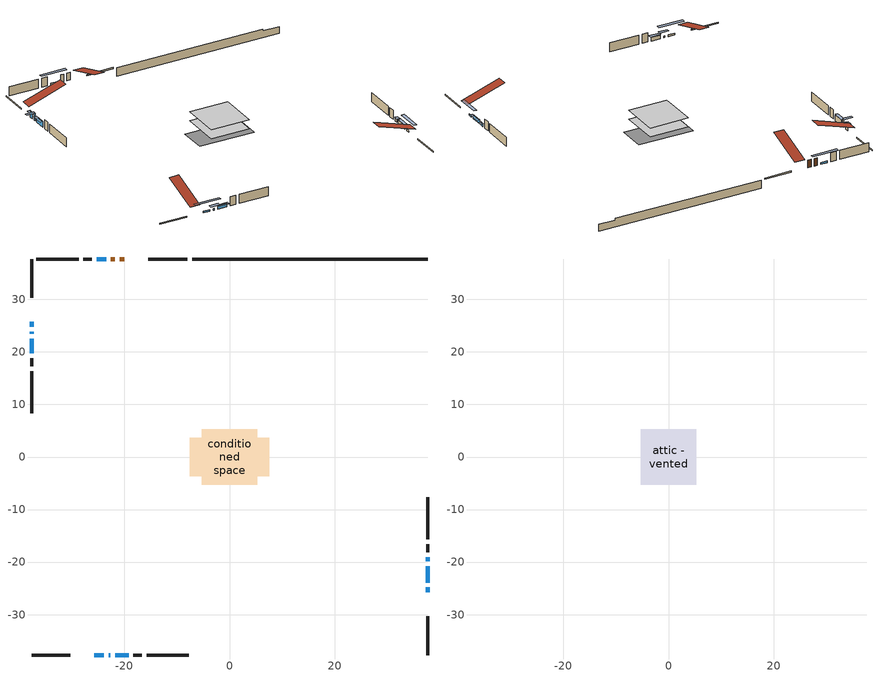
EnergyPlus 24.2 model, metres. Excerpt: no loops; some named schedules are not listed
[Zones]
conditioned space
 floor adiabatic (AdiabaticFloorConstruction): -5.26,-5.26 -5.26,5.26 5.26,5.26 5.26,-5.26 z0.77
 floor foundation (Slab1 construction): -7.53,-3.67 -7.53,3.67 7.53,3.67 7.53,-3.67 z-1.52
 wall outside (RimJoist1 construction): -8.05,37.69 -15.44,37.69 / -37.69,-37.69 -30.29,-37.69 / -37.69,37.69 -37.69,30.29 / 37.69,-37.69 37.69,-30.29 z0.77:1.07
 wall outside (AdiabaticWallConstruction 1): -20,37.69 -20.88,37.69 / -21.81,37.69 -22.55,37.69 z0.77:2.8
 wall outside (AdiabaticWallConstruction): -37.69,25.74 -37.69,24.77 z0.77:2.35; 37.69,-25.74 37.69,-24.82 / -23.48,37.69 -25.31,37.69 / -25.74,-37.69 -23.9,-37.69 z0.77:1.23; -37.69,23.84 -37.69,23.46 z0.77:2.83; -37.69,22.53 -37.69,19.73 z0.77:2.24; -22.98,-37.69 -22.67,-37.69 z0.77:1.21; 37.69,-23.89 37.69,-20.79 / -21.74,-37.69 -19.2,-37.69 z0.77:1.74; 37.69,-19.87 37.69,-19.1 z0.77:1.53
 wall outside (Wall1 construction): -26.24,37.69 -27.8,37.69 / -18.27,-37.69 -16.71,-37.69 / -37.69,18.81 -37.69,17.24 / 37.69,-18.18 37.69,-16.61 z0.77:3.21
 wall outside (Wall2 construction): -28.73,37.69 -36.76,37.69 / -15.78,-37.69 -7.76,-37.69 / -37.69,16.31 -37.69,8.29 / 37.69,-15.68 37.69,-7.66 z0.77:3.21
 wall foundation (FoundationWall1 construction): -7.12,37.69,-1.52 -7.12,37.69,0.77 33.2,37.69,0.77 33.2,37.69,0.3 37.69,37.69,0.3 37.69,37.69,-1.52
 window (WindowConstruction): -37.69,25.73 -37.69,24.77 z0.77:2.35
 window (WindowConstruction 7): 37.69,-25.73 37.69,-24.82 z0.77:1.23
 window (WindowConstruction 8): -23.48,37.69 -25.31,37.69 z0.77:1.23
 window (WindowConstruction 9): -25.73,-37.69 -23.91,-37.69 z0.77:1.23
 window (WindowConstruction 1): -37.69,23.84 -37.69,23.46 z0.77:2.83
 window (WindowConstruction 2): -37.69,22.53 -37.69,19.73 z0.77:2.24
 window (WindowConstruction 6): -22.98,-37.69 -22.67,-37.69 z0.77:1.2
 window (WindowConstruction 3): 37.69,-23.89 37.69,-20.8 z0.77:1.74
 window (WindowConstruction 4): 37.69,-19.87 37.69,-19.1 z0.77:1.53
 window (WindowConstruction 5): -21.74,-37.69 -19.2,-37.69 z0.77:1.74
 door (Door): -20,37.69 -20.88,37.69 z0.77:2.8
 door (Door 1): -21.81,37.69 -22.55,37.69 z0.77:2.8
 ceiling adiabatic (AdiabaticFloorConstruction): 5.26,-5.26 5.26,5.26 -5.26,5.26 -5.26,-5.26 z0.77
attic - vented
 floor to conditioned space (Floor1 construction Reversed): -5.26,-5.26 -5.26,5.26 5.26,5.26 5.26,-5.26 z3.21
 roof outside (Roof1 construction): -19.07,37.69,3.21 -19.07,27.44,6.62 -16.37,27.44,6.62 -16.37,37.69,3.21; -26.66,-37.69,3.21 -26.66,-27.44,6.62 -29.36,-27.44,6.62 -29.36,-37.69,3.21; -37.69,26.66,3.21 -27.44,26.66,6.62 -27.44,29.36,6.62 -37.69,29.36,3.21; 37.69,-26.66,3.21 27.44,-26.66,6.62 27.44,-29.36,6.62 37.69,-29.36,3.21
shading: -37.69,24.62 -37.69,25.88 -38.44,25.88 -38.44,24.62 z2.5; 37.69,-22.23 37.69,-28.33 38.44,-28.33 38.44,-22.23 z3.82; -27.9,37.69 -20.89,37.69 -20.89,38.44 -27.9,38.44 z3.82; -21.32,-37.69 -28.33,-37.69 -28.33,-38.44 -21.32,-38.44 z3.82; -37.69,23.31 -37.69,23.99 -40.13,23.99 -40.13,23.31 z2.98; -37.69,19.58 -37.69,22.68 -38.44,22.68 -38.44,19.58 z2.39; -21.6,-37.69 -24.05,-37.69 -24.05,-38.44 -21.6,-38.44 z2.27; 37.69,-20.65 37.69,-24.04 38.44,-24.04 38.44,-20.65 z1.89; 37.69,-18.95 37.69,-20.02 38.44,-20.02 38.44,-18.95 z1.68; -19.05,-37.69 -21.89,-37.69 -21.89,-38.44 -19.05,-38.44 z1.89
[Building]
Building 1: Terrain=Suburbs
[Site:Location]
Edmonton Intl AP_AB: Latitude {deg}=53.31; Longitude {deg}=-113.58; Time Zone {hr}=-7; Elevation {m}=723; Keep Site Location Information=Yes
[Site:GroundTemperature:Shallow]
-1.56185, -3.61833, -3.78302, -2.80711, 1.11059, 5.01004, 8.39065, 10.5322, 10.7141, 8.97234, 5.67794, 1.89811
[Site:WaterMainsTemperature]
Calculation Method=Schedule; Temperature Schedule=mains temperature schedule
[Material] Roughness=Rough; Thermal Absorptance=0.9
Name | Thickness {m} | Conductivity {W/m-K} | Density {kg/m3} | Specific Heat {J/kg-K} | Solar Absorptance | Visible Absorptance
asphalt or fiberglass shingles | 0.00635 | 0.162714 | 1121.4 | 1465.45 | 0.4 | 0.4
ceiling loosefill ins | 0.254 | 0.0480833 | 16.02 | 1046.75 | 0.7 | 0.7
ceiling stud and cavity | 0.1397 | 0.179902 | 65.682 | 1177.47 | 0.7 | 0.7
concrete 4.0 in. | 0.1016 | 1.803125 | 2242.8 | 837.4 | 0.7 | 0.7
concrete 8.0 in. | 0.2032 | 1.803125 | 2242.8 | 837.4 | 0.7 | 0.7
door material | 0.04445 | 0.20624 | 512.64 | 1214.23 | 0.7 | 0.7
door material 1 | 0.04445 | 0.188738 | 512.64 | 1214.23 | 0.7 | 0.7
exterior vertical ins | 0.0155338 | 0.029427 | 32.04 | 1214.23 | 0.7 | 0.7
floor covering | 0.0127 | 0.0433444 | 54.468 | 1339.84 | 0.6 | 0.6
floor rigid ins; wall rigid ins | 0.512978 | 0.029427 | 32.04 | 1214.23 | 0.7 | 0.7
floor stud and cavity | 0.1397 | 1.75129 | 37.0049 | 1207.88 | 0.7 | 0.7
furniture material conditioned space 1 | 0.1524 | 0.115458 | 640.8 | 1214.23 | 0.6 | 0.6
gypsum board | 0.0127 | 0.160291 | 801 | 837.4 | 0.6 | 0.6
gypsum board 1 | 0.0127 | 0.160291 | 801 | 837.4 | 0.7 | 0.7
osb sheathing 0.5 in. | 0.0127 | 0.115458 | 512.64 | 1214.23 | 0.7 | 0.7
osb sheathing 0.75 in. | 0.01905 | 0.115458 | 512.64 | 1214.23 | 0.7 | 0.7
osb sheathing 2.0 in. | 0.0508 | 0.115458 | 512.64 | 1214.23 | 0.7 | 0.7
rim joist rigid ins | 0.051816 | 0.029427 | 32.04 | 1214.23 | 0.7 | 0.7
rim joist stud and cavity | 0.0508 | 0.275866 | 125.044 | 1163.47 | 0.6 | 0.6
wall stud and cavity | 0.1397 | 0.0835141 | 139.0536 | 1170.24 | 0.7 | 0.7
wall stud and cavity 1 | 0.1397 | 0.0997969 | 139.0536 | 1170.24 | 0.7 | 0.7
wall stud and cavity 2 | 0.0889 | 0.380278 | 52.3479 | 1209.89 | 0.7 | 0.7
wall stud and cavity 3 | 0.0889 | 0.391764 | 83.0341 | 1211.67 | 0.7 | 0.7
wood siding | 0.0254 | 0.102417 | 544.68 | 1172.36 | 0.4 | 0.4
wood siding 1; wood siding 2; wood siding 3 | 0.0254 | 0.102417 | 544.68 | 1172.36 | 0.7 | 0.7
[WindowMaterial:SimpleGlazingSystem]
Name | U-Factor {W/m2-K} | Solar Heat Gain Coefficient
WindowMaterial | 3.869557 | 0.56
WindowMaterial 1 | 3.01899 | 0.58
WindowMaterial 2 | 2.88329 | 0.7
WindowMaterial 3 | 4.08646 | 0.55
WindowMaterial 4 | 4.60145 | 0.52
WindowMaterial 5 | 4.1438 | 0.54
WindowMaterial 6 | 3.06726 | 0.47
WindowMaterial 7 | 5.33278 | 0.48
[Construction]
AdiabaticFloorConstruction: floor stud and cavity, floor rigid ins, osb sheathing 0.75 in., floor covering
AdiabaticWallConstruction: wood siding 2, wall rigid ins, wall stud and cavity 2, gypsum board
AdiabaticWallConstruction 1: wood siding 3, wall rigid ins, wall stud and cavity 2, gypsum board
Door: door material
Door 1: door material 1
Floor1 construction Reversed: gypsum board, ceiling stud and cavity, ceiling loosefill ins
FoundationWall1 construction: concrete 8.0 in., gypsum board 1
furniture construction conditioned space 1: furniture material conditioned space 1
PartitionWallConstruction: gypsum board, wall stud and cavity 3, gypsum board
RimJoist1 construction: wood siding 1, rim joist rigid ins, osb sheathing 2.0 in., rim joist stud and cavity
Roof1 construction: asphalt or fiberglass shingles
Slab1 construction: concrete 4.0 in.
Wall1 construction: wood siding, osb sheathing 0.5 in., wall stud and cavity, gypsum board
Wall2 construction: wood siding, osb sheathing 0.5 in., wall stud and cavity 1, gypsum board
WindowConstruction: WindowMaterial
WindowConstruction 1: WindowMaterial 1
WindowConstruction 2: WindowMaterial 2
WindowConstruction 3: WindowMaterial 3
WindowConstruction 4: WindowMaterial 4
WindowConstruction 5: WindowMaterial 5
WindowConstruction 6: WindowMaterial 6
WindowConstruction 7; WindowConstruction 8; WindowConstruction 9: WindowMaterial 7
[Zone] Multiplier=1; Part of Total Floor Area=Yes
Name | Volume {m3}
attic - vented | 61.2614
conditioned space | 544.8
[Space]
Name | Zone | Volume {m3}
attic - vented 1 | attic - vented | 61.2614
conditioned space 1 | conditioned space | 544.8
[ZoneInfiltration:EffectiveLeakageArea]
infil attic - vented 1: Zone or Space=attic - vented 1; Schedule=Always On Discrete; Effective Air Leakage Area {cm2}=3845.22; Stack Coefficient=0.000237379; Wind Coefficient=1.04098e-05
[ZoneMixing]
whole house fan mix: Zone or Space=attic - vented; Schedule=Always On Continuous; Design Flow Rate Calculation Method=Flow/Zone; Design Flow Rate {m3/s}=0; Source Zone or Space=conditioned space
[SurfaceProperty:ExposedFoundationPerimeter]
Slab1: Exposed Perimeter Calculation Method=TotalExposedPerimeter; Total Exposed Perimeter {m}=44.807
[InternalMass] Zone or ZoneList=conditioned space; Space or SpaceList=conditioned space 1
Name | Construction | Surface Area {m2}
furniture mass conditioned space 1 | furniture construction conditioned space 1 | 88.4801
partition wall mass | PartitionWallConstruction | 221.2
[Lights]
interior lighting: Zone or ZoneList or Space or SpaceList=conditioned space 1; Schedule=interior lighting schedule; Design Level Calculation Method=LightingLevel; Lighting Level {W}=343.2; Return Air Fraction=0; Fraction Radiant=0.6; Fraction Visible=0.2; Fraction Replaceable=1
[People]
occupants: Zone or ZoneList or Space or SpaceList=conditioned space 1; Number of People Schedule=occupants schedule; Number of People Calculation Method=People; Number of People=3; Fraction Radiant=0.314171; Sensible Heat Fraction=0.56303; Activity Level Schedule=occupants activity schedule; Carbon Dioxide Generation Rate {m3/s-W}=0; Enable ASHRAE 55 Comfort Warnings=No; Mean Radiant Temperature Calculation Type=EnclosureAveraged
[ElectricEquipment] Zone or ZoneList or Space or SpaceList=conditioned space 1; Design Level Calculation Method=EquipmentLevel
Name | Schedule | Design Level {W} | Fraction Latent | Fraction Radiant | Fraction Lost
clothes dryer | clothes dryer schedule | 140.772 | 0.015 | 0.081 | 0.85
clothes washer | clothes washer schedule | 32.1985 | 0.03 | 0.162 | 0.7
cooking range | cooking range schedule | 215.147 | 0.08 | 0.432 | 0.2
dishwasher | dishwasher schedule | 66.8632 | 0.3 | 0.18 | 0.4
fridge | fridge schedule | 72.9452 | 0 | 0.6 | 0
mech vent bath fan 0 | mech vent bath fan 0 schedule | 50.2 | 0 | 0 | 1
mech vent bath fan 1 | mech vent bath fan 1 schedule | 50.2 | 0 | 0 | 1
mech vent bath fan 2 | mech vent bath fan 2 schedule | 50.2 | 0 | 0 | 1
mech vent house fan | mech vent house fan schedule | 0 | 0 | 0 | 1
mech vent house fan cfis | mech vent house fan cfis schedule | 0 | 0 | 0 | 0
mech vent range fan 0 | mech vent range fan 0 schedule | 57 | 0 | 0 | 1
misc plug loads | misc plug loads schedule | 494.7 | 0.045 | 0.513 | 0.1
whole house fan | Always On Discrete | 0 | 0 | 0 | 1
[OtherEquipment] Zone or ZoneList or Space or SpaceList=conditioned space 1; Design Level Calculation Method=EquipmentLevel
Name | Fuel Type | Schedule | Design Level {W} | Fraction Latent | Fraction Radiant | Fraction Lost
clothes dryer 1 | Electricity | clothes dryer schedule | 0 | 0.015 | 0.081 | 0.85
cooking range 1 | Electricity | cooking range schedule | 0 | 0.08 | 0.432 | 0.2
general water use latent | None | general water use schedule | 62.594 | 1 | 0 | 0
general water use sensible | None | general water use schedule | -61.6891 | 0 | 0.6 | 0
mech vent house fan latent load | None | Always On Discrete | 0 | 1 | 0 | 0
mech vent house fan sensible load | None | Always On Discrete | 0 | 0 | 0 | 0
water heater energy adjustment1 | NaturalGas | Always On Discrete | 0.01 | 0 | 0 | 1
[ZoneInfiltration:DesignFlowRate] Zone or ZoneList or Space or SpaceList=conditioned space 1; Schedule=Always On Discrete; Design Flow Rate Calculation Method=Flow/Zone; Design Flow Rate {m3/s}=0
infil flow; natural vent flow; whole house fan flow
[AvailabilityManager:Scheduled]
central ac and furnace airloop Availability Manager: Schedule=Always On Discrete
[Foundation:Kiva]
Foundation Kiva 1: Initial Indoor Air Temperature {C}=18; Wall Height Above Grade {m}=0.769986; Wall Depth Below Slab {m}=0.2032; Custom Block Material Name 1=exterior vertical ins; Custom Block Depth 1 {m}=2.28999; Custom Block X Position 1 {m}=0.2159; Custom Block Z Position 1 {m}=0
[Foundation:Kiva:Settings]
Soil Conductivity {W/m-K}=0.849921; Soil Density {kg/m3}=1842.3; Soil Specific Heat {J/kg-K}=418.7; Ground Solar Absorptivity=0.9; Ground Thermal Absorptivity=0.9; Ground Surface Roughness {m}=0.03; Far-Field Width {m}=40; Deep-Ground Boundary Condition=ZeroFlux; Deep-Ground Depth {m}=40; Minimum Cell Dimension {m}=0.2; Maximum Cell Growth Coefficient=3; Simulation Timestep=Timestep
[Exterior:Lights]
exterior lighting: Schedule=exterior lighting schedule; Design Level {W}=75.6
[EnergyManagementSystem:GlobalVariable]
central_ac_and_furnace_airloop_Fan_RTF
infil_program_Qfan
infil_program_Qinf
natural_vent_program_Qnv
natural_vent_program_Qwhf
[EnergyManagementSystem:Sensor]
Name | Output:Variable or Output:Meter Index Key | Output:Variable or Output:Meter
airflow_gain | infil flow | Infiltration Sensible Heat Gain Energy
airflow_gain_1 | natural vent flow | Infiltration Sensible Heat Gain Energy
airflow_gain_2 | whole house fan flow | Infiltration Sensible Heat Gain Energy
airflow_loss | infil flow | Infiltration Sensible Heat Loss Energy
airflow_loss_1 | natural vent flow | Infiltration Sensible Heat Loss Energy
airflow_loss_2 | whole house fan flow | Infiltration Sensible Heat Loss Energy
clg_load_cond |  | Cooling:EnergyTransfer:Zone:CONDITIONED SPACE
clg_sp_s; clg_sp_s_1 | cooling setpoint | Schedule Value
clothes_dryer_exhaust_0_sch_s | clothes dryer exhaust 0 schedule | Schedule Value
cool_season | cooling season schedule | Schedule Value
htg_load_cond |  | Heating:EnergyTransfer:Zone:CONDITIONED SPACE
htg_sp_s; htg_sp_s_1 | heating setpoint | Schedule Value
ig_ee_conv | clothes dryer | Electric Equipment Convective Heating Energy
ig_ee_conv_2 | cooking range | Electric Equipment Convective Heating Energy
ig_ee_conv_4 | fridge | Electric Equipment Convective Heating Energy
ig_ee_conv_5 | misc plug loads | Electric Equipment Convective Heating Energy
ig_ee_conv_6 | whole house fan | Electric Equipment Convective Heating Energy
ig_ee_rad | clothes dryer | Electric Equipment Radiant Heating Energy
ig_ee_rad_2 | cooking range | Electric Equipment Radiant Heating Energy
ig_ee_rad_4 | fridge | Electric Equipment Radiant Heating Energy
ig_ee_rad_5 | misc plug loads | Electric Equipment Radiant Heating Energy
ig_ee_rad_6 | whole house fan | Electric Equipment Radiant Heating Energy
ig_lgt_conv | interior lighting | Lights Convective Heating Energy
ig_lgt_rad | interior lighting | Lights Radiant Heating Energy
ig_lgt_vis | interior lighting | Lights Visible Radiation Heating Energy
ig_oe_conv | clothes dryer 1 | Other Equipment Convective Heating Energy
ig_oe_conv_1 | cooking range 1 | Other Equipment Convective Heating Energy
ig_oe_conv_2 | general water use latent | Other Equipment Convective Heating Energy
ig_oe_conv_3 | general water use sensible | Other Equipment Convective Heating Energy
ig_oe_conv_4 | water heater energy adjustment1 | Other Equipment Convective Heating Energy
ig_oe_rad | clothes dryer 1 | Other Equipment Radiant Heating Energy
ig_oe_rad_1 | cooking range 1 | Other Equipment Radiant Heating Energy
ig_oe_rad_2 | general water use latent | Other Equipment Radiant Heating Energy
ig_oe_rad_3 | general water use sensible | Other Equipment Radiant Heating Energy
ig_oe_rad_4 | water heater energy adjustment1 | Other Equipment Radiant Heating Energy
ig_ppl_conv | occupants | People Convective Heating Energy
ig_ppl_rad | occupants | People Radiant Heating Energy
im_conv | furniture mass conditioned space 1 | Surface Inside Face Convection Heat Gain Energy
im_conv_1 | partition wall mass | Surface Inside Face Convection Heat Gain Energy
im_ig | furniture mass conditioned space 1 | Surface Inside Face Internal Gains Radiation Heat Gain Energy
im_ig_1 | partition wall mass | Surface Inside Face Internal Gains Radiation Heat Gain Energy
im_lgt | furniture mass conditioned space 1 | Surface Inside Face Lights Radiation Heat Gain Energy
im_lgt_1 | partition wall mass | Surface Inside Face Lights Radiation Heat Gain Energy
im_sol | furniture mass conditioned space 1 | Surface Inside Face Solar Radiation Heat Gain Energy
im_sol_1 | partition wall mass | Surface Inside Face Solar Radiation Heat Gain Energy
im_surf | furniture mass conditioned space 1 | Surface Inside Face Net Surface Thermal Radiation Heat Gain Energy
im_surf_1 | partition wall mass | Surface Inside Face Net Surface Thermal Radiation Heat Gain Energy
mech_vent_bath_fan_0_sch_s | mech vent bath fan 0 schedule | Schedule Value
mech_vent_bath_fan_1_sch_s | mech vent bath fan 1 schedule | Schedule Value
mech_vent_bath_fan_2_sch_s | mech vent bath fan 2 schedule | Schedule Value
mech_vent_range_fan_0_sch_s | mech vent range fan 0 schedule | Schedule Value
mv_conv | mech vent bath fan 0 | Electric Equipment Convective Heating Energy
mv_conv_1 | mech vent bath fan 1 | Electric Equipment Convective Heating Energy
mv_conv_2 | mech vent bath fan 2 | Electric Equipment Convective Heating Energy
mv_conv_3 | mech vent house fan | Electric Equipment Convective Heating Energy
mv_conv_4 | mech vent house fan cfis | Electric Equipment Convective Heating Energy
mv_conv_5 | mech vent range fan 0 | Electric Equipment Convective Heating Energy
mv_conv_6 | mech vent house fan latent load | Other Equipment Convective Heating Energy
mv_conv_7 | mech vent house fan sensible load | Other Equipment Convective Heating Energy
mv_rad | mech vent bath fan 0 | Electric Equipment Radiant Heating Energy
mv_rad_1 | mech vent bath fan 1 | Electric Equipment Radiant Heating Energy
mv_rad_2 | mech vent bath fan 2 | Electric Equipment Radiant Heating Energy
mv_rad_3 | mech vent house fan | Electric Equipment Radiant Heating Energy
mv_rad_4 | mech vent house fan cfis | Electric Equipment Radiant Heating Energy
mv_rad_5 | mech vent range fan 0 | Electric Equipment Radiant Heating Energy
mv_rad_6 | mech vent house fan latent load | Other Equipment Radiant Heating Energy
mv_rad_7 | mech vent house fan sensible load | Other Equipment Radiant Heating Energy
natural_vent_s | natural vent schedule | Schedule Value
out_pb_s |  | Site Outdoor Air Barometric Pressure
out_wt_s |  | Site Outdoor Air Humidity Ratio
site_vw_s |  | Site Wind Speed
ss_back_out | Window1 | Surface Window Shortwave from Zone Back Out Window Heat Transfer Rate
ss_back_out_1 | Window10 | Surface Window Shortwave from Zone Back Out Window Heat Transfer Rate
ss_back_out_2 | Window11 | Surface Window Shortwave from Zone Back Out Window Heat Transfer Rate
ss_back_out_3 | Window13 | Surface Window Shortwave from Zone Back Out Window Heat Transfer Rate
ss_back_out_4 | Window2 | Surface Window Shortwave from Zone Back Out Window Heat Transfer Rate
ss_back_out_5 | Window3 | Surface Window Shortwave from Zone Back Out Window Heat Transfer Rate
ss_back_out_6 | Window4 | Surface Window Shortwave from Zone Back Out Window Heat Transfer Rate
ss_back_out_7 | Window5 | Surface Window Shortwave from Zone Back Out Window Heat Transfer Rate
ss_back_out_8 | Window7 | Surface Window Shortwave from Zone Back Out Window Heat Transfer Rate
ss_back_out_9 | Window8 | Surface Window Shortwave from Zone Back Out Window Heat Transfer Rate
ss_conv | Door1 | Surface Inside Face Convection Heat Gain Energy
ss_conv_1 | Door2 | Surface Inside Face Convection Heat Gain Energy
ss_conv_10 | Window7 | Surface Inside Face Convection Heat Gain Energy
ss_conv_11 | Window8 | Surface Inside Face Convection Heat Gain Energy
ss_conv_2 | Window1 | Surface Inside Face Convection Heat Gain Energy
ss_conv_3 | Window10 | Surface Inside Face Convection Heat Gain Energy
ss_conv_4 | Window11 | Surface Inside Face Convection Heat Gain Energy
ss_conv_5 | Window13 | Surface Inside Face Convection Heat Gain Energy
ss_conv_6 | Window2 | Surface Inside Face Convection Heat Gain Energy
ss_conv_7 | Window3 | Surface Inside Face Convection Heat Gain Energy
ss_conv_8 | Window4 | Surface Inside Face Convection Heat Gain Energy
ss_conv_9 | Window5 | Surface Inside Face Convection Heat Gain Energy
ss_ig | Door1 | Surface Inside Face Internal Gains Radiation Heat Gain Energy
ss_ig_1 | Door2 | Surface Inside Face Internal Gains Radiation Heat Gain Energy
ss_ig_10 | Window7 | Surface Inside Face Internal Gains Radiation Heat Gain Energy
ss_ig_11 | Window8 | Surface Inside Face Internal Gains Radiation Heat Gain Energy
ss_ig_2 | Window1 | Surface Inside Face Internal Gains Radiation Heat Gain Energy
ss_ig_3 | Window10 | Surface Inside Face Internal Gains Radiation Heat Gain Energy
ss_ig_4 | Window11 | Surface Inside Face Internal Gains Radiation Heat Gain Energy
ss_ig_5 | Window13 | Surface Inside Face Internal Gains Radiation Heat Gain Energy
ss_ig_6 | Window2 | Surface Inside Face Internal Gains Radiation Heat Gain Energy
ss_ig_7 | Window3 | Surface Inside Face Internal Gains Radiation Heat Gain Energy
ss_ig_8 | Window4 | Surface Inside Face Internal Gains Radiation Heat Gain Energy
ss_ig_9 | Window5 | Surface Inside Face Internal Gains Radiation Heat Gain Energy
ss_lgt | Door1 | Surface Inside Face Lights Radiation Heat Gain Energy
ss_lgt_1 | Door2 | Surface Inside Face Lights Radiation Heat Gain Energy
ss_sol | Door1 | Surface Inside Face Solar Radiation Heat Gain Energy
ss_sol_1 | Door2 | Surface Inside Face Solar Radiation Heat Gain Energy
ss_surf | Door1 | Surface Inside Face Net Surface Thermal Radiation Heat Gain Energy
ss_surf_1 | Door2 | Surface Inside Face Net Surface Thermal Radiation Heat Gain Energy
ss_surf_10 | Window7 | Surface Inside Face Net Surface Thermal Radiation Heat Gain Energy
ss_surf_11 | Window8 | Surface Inside Face Net Surface Thermal Radiation Heat Gain Energy
ss_surf_2 | Window1 | Surface Inside Face Net Surface Thermal Radiation Heat Gain Energy
ss_surf_3 | Window10 | Surface Inside Face Net Surface Thermal Radiation Heat Gain Energy
ss_surf_4 | Window11 | Surface Inside Face Net Surface Thermal Radiation Heat Gain Energy
ss_surf_5 | Window13 | Surface Inside Face Net Surface Thermal Radiation Heat Gain Energy
ss_surf_6 | Window2 | Surface Inside Face Net Surface Thermal Radiation Heat Gain Energy
ss_surf_7 | Window3 | Surface Inside Face Net Surface Thermal Radiation Heat Gain Energy
ss_surf_8 | Window4 | Surface Inside Face Net Surface Thermal Radiation Heat Gain Energy
ss_surf_9 | Window5 | Surface Inside Face Net Surface Thermal Radiation Heat Gain Energy
ss_trans_in | Window1 | Surface Window Transmitted Solar Radiation Rate
ss_trans_in_1 | Window10 | Surface Window Transmitted Solar Radiation Rate
ss_trans_in_2 | Window11 | Surface Window Transmitted Solar Radiation Rate
ss_trans_in_3 | Window13 | Surface Window Transmitted Solar Radiation Rate
ss_trans_in_4 | Window2 | Surface Window Transmitted Solar Radiation Rate
ss_trans_in_5 | Window3 | Surface Window Transmitted Solar Radiation Rate
ss_trans_in_6 | Window4 | Surface Window Transmitted Solar Radiation Rate
ss_trans_in_7 | Window5 | Surface Window Transmitted Solar Radiation Rate
ss_trans_in_8 | Window7 | Surface Window Transmitted Solar Radiation Rate
ss_trans_in_9 | Window8 | Surface Window Transmitted Solar Radiation Rate
ss_trans_out | Window1 | Surface Inside Face Initial Transmitted Diffuse Transmitted Out Window Solar Radiation Rate
ss_trans_out_1 | Window10 | Surface Inside Face Initial Transmitted Diffuse Transmitted Out Window Solar Radiation Rate
ss_trans_out_2 | Window11 | Surface Inside Face Initial Transmitted Diffuse Transmitted Out Window Solar Radiation Rate
ss_trans_out_3 | Window13 | Surface Inside Face Initial Transmitted Diffuse Transmitted Out Window Solar Radiation Rate
ss_trans_out_4 | Window2 | Surface Inside Face Initial Transmitted Diffuse Transmitted Out Window Solar Radiation Rate
ss_trans_out_5 | Window3 | Surface Inside Face Initial Transmitted Diffuse Transmitted Out Window Solar Radiation Rate
ss_trans_out_6 | Window4 | Surface Inside Face Initial Transmitted Diffuse Transmitted Out Window Solar Radiation Rate
ss_trans_out_7 | Window5 | Surface Inside Face Initial Transmitted Diffuse Transmitted Out Window Solar Radiation Rate
ss_trans_out_8 | Window7 | Surface Inside Face Initial Transmitted Diffuse Transmitted Out Window Solar Radiation Rate
ss_trans_out_9 | Window8 | Surface Inside Face Initial Transmitted Diffuse Transmitted Out Window Solar Radiation Rate
s_conv | Floor1 | Surface Inside Face Convection Heat Gain Energy
s_conv_1 | FoundationWall1 | Surface Inside Face Convection Heat Gain Energy
s_conv_10 | Wall1:180 | Surface Inside Face Convection Heat Gain Energy
s_conv_11 | Wall1:270 | Surface Inside Face Convection Heat Gain Energy
s_conv_12 | Wall1:90 | Surface Inside Face Convection Heat Gain Energy
s_conv_13 | Wall2:0 | Surface Inside Face Convection Heat Gain Energy
s_conv_14 | Wall2:180 | Surface Inside Face Convection Heat Gain Energy
s_conv_15 | Wall2:270 | Surface Inside Face Convection Heat Gain Energy
s_conv_16 | Wall2:90 | Surface Inside Face Convection Heat Gain Energy
s_conv_2 | inferred conditioned ceiling | Surface Inside Face Convection Heat Gain Energy
s_conv_3 | inferred conditioned floor | Surface Inside Face Convection Heat Gain Energy
s_conv_4 | RimJoist1:0 | Surface Inside Face Convection Heat Gain Energy
